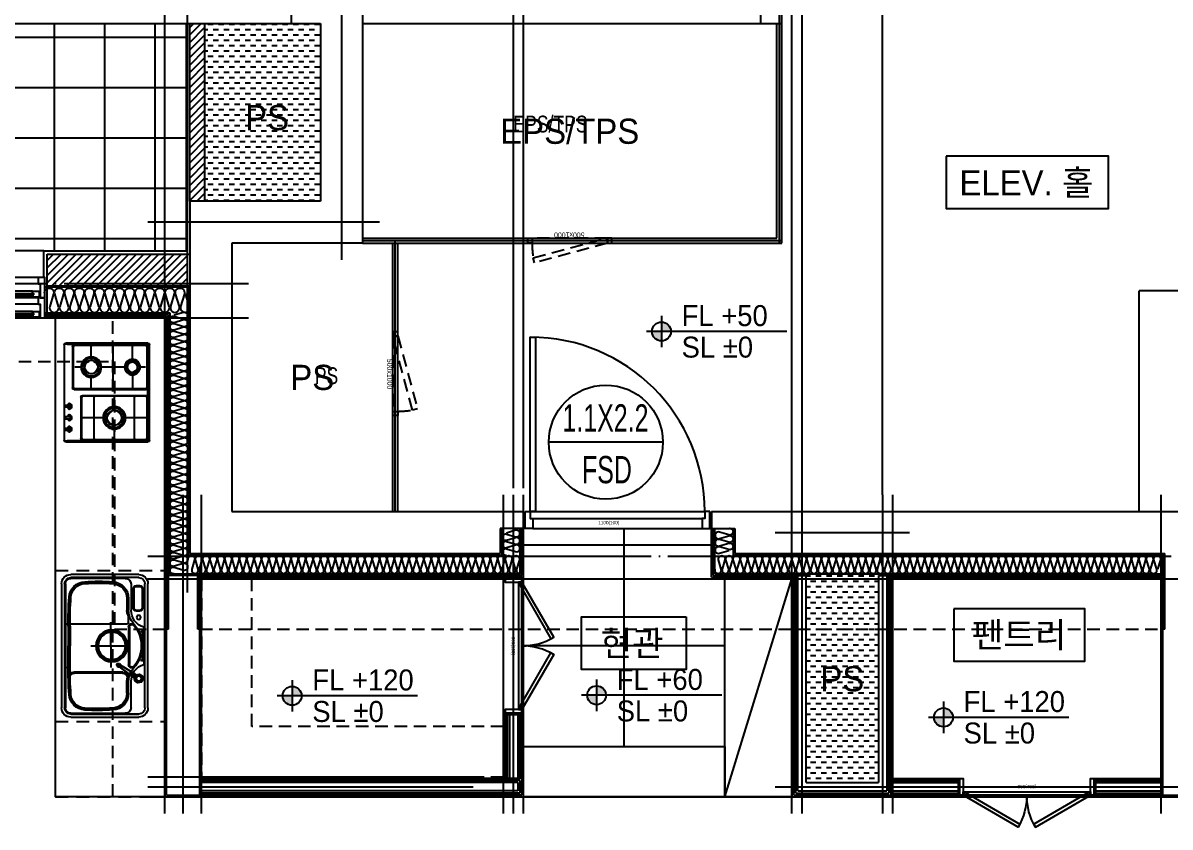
# Model space of a CAD drawing. Header units: millimetres. Extents: x -24416 to 92204, y -190080 to 23760.
# Drawn here: x 15074 to 21913, y -88178 to -83386 of the extents above; entities that cross this region are included whole.
import ezdxf
from ezdxf.enums import TextEntityAlignment as Align
from ezdxf.xclip import XClip

# ---------------------------------------------------------------- set-up
doc = ezdxf.new("R2010")
doc.units = ezdxf.units.MM
doc.header["$LTSCALE"] = 50
doc.header["$XCLIPFRAME"] = 0
for name, pattern in [('-HID', [2.5, 1.5, -1]), ('AUDIT_D_220706163347-0', [0]), ('CEN', [62, 60, -1, 0, -1]), ('HID', [2.3, 1.5, -0.8]), ('xr-101_102동-2F$0$HID', [2.3, 1.5, -0.8])]:
    doc.linetypes.add(name, pattern=pattern)
doc.layers.get('defpoints').update_dxf_attribs({"color": 139})
for name, color, linetype in [('A-SOL252', 252, 'Continuous'), ('A-STEEL', 4, 'Continuous'), ('A-레벨', 7, 'AUDIT_D_220706163347-0'), ('A-창호부호', 4, 'Continuous'), ('A_HAT', 8, 'Continuous'), ('AA-XXXX-TEXT#LEV', 3, 'Continuous'), ('CEN_CON', 1, 'CEN'), ('CEN_WALL', 12, 'CEN'), ('CONC', 2, 'Continuous'), ('dan1', 7, 'HID'), ('DOOR', 4, 'Continuous'), ('ELE4', 4, 'Continuous'), ('F-FUR-설치', 6, 'Continuous'), ('FIN', 6, 'Continuous'), ('FUR', 4, 'Continuous'), ('FUR_가전', 8, 'HID'), ('INS', 8, 'Continuous'), ('ROM', 7, 'AUDIT_D_220706163347-0'), ('WAL', 3, 'Continuous'), ('WAL_DRY', 7, 'Continuous'), ('WIN', 4, 'Continuous'), ('xr-101_102동-2F$0$AA-DWXM-DOOR(PS점검구)', 4, 'xr-101_102동-2F$0$HID'), ('바닥타일', 8, 'Continuous'), ('실명', 3, 'AUDIT_D_220706163347-0'), ('실명박스', 7, 'AUDIT_D_220706163347-0')]:
    doc.layers.add(name, color=color, linetype=linetype)
for name, color, linetype, plot in [('AA-XXXX-MC', 153, 'AUDIT_D_220706163347-0', False), ('Def-PrintX', 147, 'Continuous', False), ('Defpoint', 135, 'Continuous', False), ('MC', 135, 'Continuous', False), ('X - 단위세대$0$0_임시', 134, 'Continuous', False), ('xr-101_102동-2F$0$DEFPOINT', 231, 'Continuous', False)]:
    doc.layers.add(name, color=color, linetype=linetype, plot=plot)
doc.styles.add('HAUD01', font='Dotum.ttf')
doc.styles.add('HAUD02', font='Dotum.ttf', dxfattribs={"width": 0.8})
doc.styles.add('xr-101_102동-2F$0$HAUD01', font='Dotum.ttf')
pattern_1 = [(45, (-288337.163, -168071.244), (-22.4506403, 22.4506403), [])]

# ---------------------------------------------------------------- blocks, each defined once
blk = doc.blocks.new('A$C38A1636F')
at = {"layer": 'xr-101_102동-2F$0$AA-DWXM-DOOR(PS점검구)'}
for p, q in [((225, 0), (-225, 0)), ((-225, -30), (225, -30))]:
    blk.add_line(p, q, dxfattribs=at)
for points in [[(-250, 0), (-225, 0), (-225, -30), (-250, -30)], [(250, 0), (225, 0), (225, -30), (250, -30)], [(-209.7, -146.5), (-217.4, -117.5), (217.2, -1), (225, -30)]]:
    blk.add_lwpolyline(points, close=True, dxfattribs=at)
blk.add_arc((385.2, -21.3), 610.2, 180.81816, 189.07051, dxfattribs=at)
at = {"layer": 'xr-101_102동-2F$0$DEFPOINT', "style": 'xr-101_102동-2F$0$HAUD01'}
blk.add_text('500x1000', height=30, rotation=180, dxfattribs=at).set_placement((-2.5, 18.6), align=Align.MIDDLE_CENTER)
blk = doc.blocks.new('CO-102-28F', base_point=(243441.5, -43595.4))
at = {"layer": 'A-STEEL'}
for p, q in [((274931.5, -45060.4), (274931.5, -43780.4)), ((274961.5, -45090.4), (274961.5, -43780.4)), ((272461.5, -45060.4), (274931.5, -45060.4)), ((272461.5, -45090.4), (274961.5, -45090.4)), ((272641.5, -46690.4), (272641.5, -45090.4)), ((272671.5, -46690.4), (272671.5, -45090.4))]:
    blk.add_line(p, q, dxfattribs=at)
at = {"layer": 'CEN_CON'}
for p, q in [((272036.5, -40580.4), (272036.5, -43780.4)), ((274836.5, -43780.4), (274836.5, -40580.4)), ((274946.5, -45090.4), (274946.5, -43655.4)), ((272461.5, -45075.4), (274961.5, -45075.4)), ((272656.5, -46690.4), (272656.5, -45075.4))]:
    blk.add_line(p, q, dxfattribs=at)
at = {"layer": 'CONC', "color": 2}
for p, q in [((274961.5, -43780.4), (274961.5, -42800.4)), ((272461.5, -43780.4), (274961.5, -43780.4))]:
    blk.add_line(p, q, dxfattribs=at)
at = {"layer": 'CONC'}
for p in [(277091.5, -46690.4), (277356.5, -45375.4)]:
    blk.add_line(p, (277091.5, -45375.4), dxfattribs=at)
at = {"layer": 'AA-XXXX-TEXT#LEV'}
blk.add_blockref('A$C38A1636F', (273696.5, -45060.4), dxfattribs=at)
at = {"layer": 'AA-XXXX-TEXT#LEV', "rotation": 89.99999999999999}
blk.add_blockref('A$C38A1636F', (272641.5, -45867.9), dxfattribs=at)
at = {"layer": 'Def-PrintX', "style": 'HAUD02', "width": 0.8}
for s, p in [('EPS/TPS', (273581.5, -44380.4)), ('PS', (272246.5, -45880.4))]:
    blk.add_text(s, height=100, dxfattribs=at).set_placement(p, align=Align.MIDDLE_CENTER)
blk = doc.blocks.new('A$C4D377245')
at = {"layer": 'A-창호부호'}
blk.add_line((675.4, 345), (14.6, 345), dxfattribs=at)
blk.add_circle((345, 345), 330.4, dxfattribs=at)
blk = doc.blocks.new('WIN_이중창_1500')
at = {"layer": 'Defpoint'}
for p, q in [((-15, 240), (-15, 0)), ((1485, 240), (1485, 0))]:
    blk.add_line(p, q, dxfattribs=at)
at = {"layer": 'WIN'}
blk.add_line((735, -100), (735, 340), dxfattribs=at)
at = {"layer": 'WIN', "color": 8}
for p, q in [((1442, 240), (28, 240)), ((1397, 237), (755, 237)), ((1430, 158), (40, 158)), ((715, 196), (73, 196)), ((715, 161), (73, 161)), ((1397, 202), (755, 202)), ((1430, 120), (40, 120)), ((715, 76), (73, 76)), ((1397, 117), (755, 117)), ((1397, 82), (755, 82)), ((1430, 38), (40, 38)), ((1430, 0), (40, 0)), ((715, 41), (73, 41))]:
    blk.add_line(p, q, dxfattribs=at)
at = {"layer": 'WIN'}
for points in [[(40, 158), (28, 158), (28, 240), (0, 240), (0, 120), (40, 120), (40, 158)], [(755, 216.5), (755, 202), (715, 202), (715, 237), (755, 237), (755, 222.5)], [(1404, 222.5), (1404, 216.5), (748, 216.5), (748, 222.5), (1404, 222.5)], [(1397, 216.5), (1397, 202), (1437, 202), (1437, 237), (1397, 237), (1397, 222.5)], [(1430, 158), (1442, 158), (1442, 240), (1470, 240), (1470, 120), (1430, 120), (1430, 158)], [(73, 175.5), (73, 161), (33, 161), (33, 196), (73, 196), (73, 181.5)], [(722, 181.5), (722, 175.5), (66, 175.5), (66, 181.5), (722, 181.5)], [(715, 175.5), (715, 161), (755, 161), (755, 196), (715, 196), (715, 181.5)], [(40, 38), (28, 38), (28, 120), (0, 120), (0, 0), (40, 0), (40, 38)], [(73, 55.5), (73, 41), (33, 41), (33, 76), (73, 76), (73, 61.5)], [(755, 96.5), (755, 82), (715, 82), (715, 117), (755, 117), (755, 102.5)], [(715, 55.5), (715, 41), (755, 41), (755, 76), (715, 76), (715, 61.5)], [(1404, 102.5), (1404, 96.5), (748, 96.5), (748, 102.5), (1404, 102.5)], [(1397, 96.5), (1397, 82), (1437, 82), (1437, 117), (1397, 117), (1397, 102.5)], [(1430, 38), (1442, 38), (1442, 120), (1470, 120), (1470, 0), (1430, 0), (1430, 38)], [(722, 61.5), (722, 55.5), (66, 55.5), (66, 61.5), (722, 61.5)]]:
    blk.add_lwpolyline(points, dxfattribs=at)
blk = doc.blocks.new('insul1')
blk.add_lwpolyline([(0, 0.25, 1.344031), (0.35, 0.25), (0.2, 0.75, -1.344031), (0.55, 0.75), (0.4, 0.25)], format="xyb")
blk = doc.blocks.new('DOOR-800(100)')
at = {"layer": 'DOOR'}
for points in [[(359.1, 272.7), (349.1, 290), (20, 100), (30, 82.7)], [(440.9, 272.7), (450.9, 290), (780, 100), (770, 82.7)], [(20, 100), (0, 100), (0, 0), (20, 0)], [(780, 80), (780, 100), (20, 100), (20, 80)], [(800, 100), (780, 100), (780, 0), (800, 0)]]:
    blk.add_lwpolyline(points, close=True, dxfattribs=at)
for centre, start, end in [((20, 100), 0, 30), ((780, 100), 150, 180)]:
    blk.add_arc(centre, 380, start, end, dxfattribs=at)
at = {"layer": 'X - 단위세대$0$0_임시'}
for p, q in [((-10, 0), (-10, 100)), ((810, 0), (810, 100))]:
    blk.add_line(p, q, dxfattribs=at)
at = {"layer": 'X - 단위세대$0$0_임시', "style": 'HAUD02'}
blk.add_text('800(100)', height=20, dxfattribs=at).set_placement((400.3, 46.2), align=Align.MIDDLE)
blk = doc.blocks.new('FSD-1100(100)')
at = {"layer": 'DOOR'}
for p, q in [((30, 100), (1070, 100)), ((45, 60), (1055, 60)), ((45, 0), (1055, 0))]:
    blk.add_line(p, q, dxfattribs=at)
blk.add_lwpolyline([(30, 100), (30, 1140), (60, 1140), (60, 100), (30, 100)], dxfattribs=at)
for points in [[(0, 100), (30, 100), (30, 60), (45, 60), (45, 0), (0, 0)], [(1100, 100), (1070, 100), (1070, 60), (1055, 60), (1055, 0), (1100, 0)]]:
    blk.add_lwpolyline(points, close=True, dxfattribs=at)
blk.add_arc((30, 100), 1040, 0, 90, dxfattribs=at)
at = {"layer": 'X - 단위세대$0$0_임시'}
for p, q in [((-10, 0), (-10, 100)), ((1110, 0), (1110, 100))]:
    blk.add_line(p, q, dxfattribs=at)
at = {"layer": 'X - 단위세대$0$0_임시', "style": 'HAUD02'}
blk.add_text('1100(100)', height=20, dxfattribs=at).set_placement((497.5, 32.2), align=Align.MIDDLE)
blk = doc.blocks.new('K-sink')
at = {"layer": 'FUR'}
for p, q in [((-370, -105), (370, -105)), ((-370, -123), (370, -123)), ((-108.2, -128), (108.2, -128)), ((339.1, -135.1), (226.6, -135.1)), ((-425, -565), (-425, -160)), ((-407, -160), (-407, -565)), ((-407, -565), (-407, -160)), ((-367, -205), (-211.7, -205)), ((-208.1, -150.2), (-210.6, -162.4)), ((-208.1, -150.2), (-210.6, -162.4)), ((-210.6, -162.4), (-203.8, -172.8)), ((-210.6, -162.4), (-203.8, -172.8)), ((-197.8, -143.4), (-208.1, -150.2)), ((-197.8, -143.4), (-208.1, -150.2)), ((-203.8, -172.8), (-191.6, -175.3)), ((-203.8, -172.8), (-191.6, -175.3)), ((-185.6, -145.9), (-197.8, -143.4)), ((-185.6, -145.9), (-197.8, -143.4)), ((-191.6, -175.3), (-181.2, -168.4)), ((-191.6, -175.3), (-181.2, -168.4)), ((-178.7, -156.2), (-185.6, -145.9)), ((-178.7, -156.2), (-185.6, -145.9)), ((-181.2, -168.4), (-178.7, -156.2)), ((-181.2, -168.4), (-178.7, -156.2)), ((206.6, -155.1), (206.6, -172.4)), ((367, -205), (211.7, -205)), ((226.6, -192.4), (339.1, -192.4)), ((359.1, -172.4), (359.1, -155.1)), ((407, -160), (407, -565)), ((425, -160), (425, -565)), ((-402, -565), (-402, -240)), ((-282.3, -220), (-192, -220)), ((-282.3, -220), (-211.7, -220)), ((-157, -255), (-157, -544.5)), ((130, -230), (130, -602)), ((140, -220), (211.7, -220)), ((282.3, -220), (211.7, -220)), ((402, -240), (402, -565)), ((135.3, -597), (-370, -597)), ((370, -602), (-370, -602)), ((-129.7, -584.6), (-130.3, -592.4)), ((-118, -580), (0, -580)), ((118, -580), (0, -580)), ((129.7, -584.6), (130.3, -592.4)), ((370, -597), (135.3, -597)), ((370, -620), (-370, -620))]:
    blk.add_line(p, q, dxfattribs=at)
at = {"layer": 'FUR', "ltscale": 0.6}
for p, q in [((-199.9, -132.8), (-217.1, -144.2)), ((-179.6, -136.9), (-199.9, -132.8)), ((-217.1, -144.2), (-221.2, -164.5)), ((-221.2, -164.5), (-209.8, -181.7)), ((-209.8, -181.7), (-189.5, -185.9)), ((-191.6, -175.3), (-169.5, -208.6)), ((-189.5, -185.9), (-172.2, -174.4)), ((-168.1, -154.1), (-179.6, -136.9)), ((-172.2, -174.4), (-168.1, -154.1))]:
    blk.add_line(p, q, dxfattribs=at)
at = {"layer": 'FUR', "color": 199}
for p, q in [((-85, -148.4), (-85, -131.6)), ((85, -148.4), (85, -131.6)), ((-76.6, -140), (-93.4, -140)), ((87.5, -140), (-87.5, -140)), ((93.4, -140), (76.6, -140)), ((-282.3, -231), (-211.7, -231)), ((0, -445), (0, -208.5)), ((0, -326.8), (-129.1, -326.8)), ((0, -326.8), (140.9, -326.8))]:
    blk.add_line(p, q, dxfattribs=at)
at = {"layer": 'FUR', "color": 199, "ltscale": 0.5}
for p, q in [((-122.6, -189.3), (-120.6, -186.7)), ((122.6, -189.3), (120.3, -186.5)), ((211.6, -155.1), (211.6, -172.4)), ((339.1, -140.1), (226.6, -140.1)), ((226.6, -187.4), (339.1, -187.4)), ((354.1, -172.4), (354.1, -155.1)), ((-282.3, -226), (-192, -226)), ((-162, -256), (-162, -543.5)), ((110.6, -215), (-110.6, -215)), ((282.3, -231), (211.7, -231)), ((-118, -569), (0, -569)), ((118, -569), (0, -569))]:
    blk.add_line(p, q, dxfattribs=at)
at = {"layer": 'FUR', "ltscale": 0.5}
blk.add_line((110.6, -220), (-110.6, -220), dxfattribs=at)
at = {"layer": 'FUR', "color": 199}
for centre, radius in [((-195.2, -158.9), 21.9), ((-85, -140), 2.5), ((85, -140), 2.5), ((0, -320), 90), ((0, -320), 81)]:
    blk.add_circle(centre, radius, dxfattribs=at)
at = {"layer": 'FUR'}
for centre, radius in [((169.6, -160), 12.2), ((0, -320), 94.5)]:
    blk.add_circle(centre, radius, dxfattribs=at)
for centre, radius, start, end in [((-370, -160), 55, 90, 180), ((-370, -160), 37, 90, 180), ((-211.7, -100), 105, 270, 343.31935), ((-108.2, -131), 3, 90, 163.31935), ((108.2, -131), 3, 16.68065, 90), ((211.7, -100), 105, 196.68065, 270), ((226.6, -155.1), 20, 90, 180), ((339.1, -155.1), 20, 360, 90), ((370, -160), 55, 0, 90), ((370, -160), 37, 0, 90), ((-367, -240), 35, 90, 180), ((-211.7, -100), 120, 270, 311.40962), ((0, -340), 200, 90, 131.40962), ((0, -340), 200, 48.59038, 90), ((211.7, -100), 120, 228.59038, 270), ((226.6, -172.4), 20, 180, 270), ((339.1, -172.4), 20, 270, 0), ((367, -240), 35, 0, 90), ((-282.3, -320), 100, 90, 176.17745), ((-192, -255), 35, 0, 90), ((140, -230), 10, 90.02498, 180), ((282.3, -320), 100, 3.82255, 90), ((914.2, -400), 1299.2, 176.17512, 183.59876), ((-915, -400), 1300, 356.40356, 3.82255), ((-282.6, -475.3), 100, 183.59644, 266.1102), ((-192, -544.5), 35, 268.62723, 0), ((282.6, -475.3), 100, 273.8898, 356.40356), ((-370, -565), 55, 180, 270), ((-370, -565), 37, 180, 270), ((-370, -565), 32, 180, 270), ((-140.2, 1619.9), 2200, 266.1102, 270.57759), ((-135.3, -592), 5, 270, 355), ((-124.7, -585.1), 5, 90.40284, 175), ((140.2, 1619.9), 2200, 269.42241, 273.8898), ((140.2, 1619.9), 2200, 269.42241, 269.59716), ((124.7, -585.1), 5, 5, 89.59716), ((138.7, -588.4), 8.66, 181.05594, 263.17769), ((135.3, -592), 5, 185, 270), ((370, -565), 32, 270, 0), ((370, -565), 37, 270, 0), ((370, -565), 55, 270, 0)]:
    blk.add_arc(centre, radius, start, end, dxfattribs=at)
at = {"layer": 'FUR', "ltscale": 0.5}
for centre, start, end in [((-112.1, -200.1), 134.24852, 274.39442), ((112.1, -200.1), 265.60558, 45.75148)]:
    blk.add_arc(centre, 20, start, end, dxfattribs=at)
at = {"layer": 'FUR', "color": 199, "ltscale": 0.5}
for centre, radius, start, end in [((-112.1, -200.1), 15, 134.24852, 274.39442), ((0, -340), 195, 90, 128.18582), ((0, -340), 195, 51.92602, 90), ((112.1, -200.1), 15, 265.60558, 45.75148), ((226.6, -155.1), 15, 90, 180), ((226.6, -172.4), 15, 180, 270), ((339.1, -155.1), 15, 0, 90), ((339.1, -172.4), 15, 270, 0), ((-282.3, -320), 94, 90, 176.17745), ((-192, -256), 30, 0, 90), ((222.9, -131.6), 100, 228.77437, 263.51916), ((282.3, -320), 89, 3.82255, 90), ((915, -400), 1294, 176.17745, 183.59644), ((-915, -400), 1289, 356.40356, 3.82255), ((-282.6, -475.3), 94, 183.59644, 266.1102), ((-192, -543.5), 30, 268.6266, 0), ((282.6, -475.3), 89, 273.8898, 356.40356), ((-140.2, 1619.9), 2194, 266.1102, 268.6266), ((140.2, 1619.9), 2189, 269.42241, 273.8898)]:
    blk.add_arc(centre, radius, start, end, dxfattribs=at)
at = {"layer": 'FUR', "color": 199}
for centre, radius, start, end in [((-282.3, -320), 89, 90, 176.17745), ((-222.9, -131.6), 100, 276.48084, 311.22563), ((914.2, -400), 1288.2, 176.17512, 183.59876), ((-282.6, -475.3), 89, 183.59644, 266.1102), ((-140.2, 1619.9), 2189, 266.1102, 270.57759)]:
    blk.add_arc(centre, radius, start, end, dxfattribs=at)
at = {"layer": 'FUR', "ltscale": 0.6}
for points in [[(-217.1, -144.2), (-199.9, -132.8), (-197.8, -143.4), (-208.1, -150.2)], [(-199.9, -132.8), (-197.8, -143.4), (-185.6, -145.9), (-179.6, -136.9)], [(-221.2, -164.5), (-210.6, -162.4), (-208.1, -150.2), (-217.1, -144.2)], [(-209.8, -181.7), (-203.8, -172.8), (-210.6, -162.4), (-221.2, -164.5)], [(-209.8, -181.7), (-189.5, -185.9), (-191.6, -175.3), (-203.8, -172.8)], [(-184, -194.2), (-189.5, -185.9), (-191.6, -175.3), (-184, -194.2)], [(-191.6, -175.3), (-169.5, -208.6), (-191.6, -175.3)], [(-179.6, -136.9), (-185.6, -145.9), (-178.7, -156.2), (-168.1, -154.1)], [(-124.5, -274.7), (-124.5, -274.7), (-184, -194.2)], [(-172.2, -174.4), (-168.1, -154.1), (-178.7, -156.2), (-181.2, -168.4)], [(-172.2, -174.4), (-166.7, -182.8), (-166.7, -182.8), (-181.2, -168.4)], [(-159.1, -201.7), (-181.2, -168.4), (-181.2, -168.4), (-159.1, -201.7)], [(-115.8, -269), (-115.3, -268.8), (-124.9, -275.1), (-124.5, -274.7)], [(-115.1, -273.3), (-115.8, -269), (-124.5, -274.7), (-120.8, -277.1)], [(-124.2, -286.5), (-120.4, -284), (-114.2, -287.1), (-113.9, -291.7)], [(-104.4, -285.4), (-113.9, -291.7), (-114.2, -287.1), (-108.5, -283.3)], [(-105.1, -273.9), (-108.9, -276.4), (-108.5, -283.3), (-104.4, -285.4)]]:
    blk.add_3dface(points, dxfattribs=at)
at = {"layer": 'FUR', "ltscale": 0.6, "invisible_edges": 8}
for points in [[(-191.6, -175.3), (-203.8, -172.8), (-210.6, -162.4), (-208.1, -150.2)], [(-197.8, -143.4), (-185.6, -145.9), (-178.7, -156.2), (-181.2, -168.4)], [(-120.4, -284), (-120.8, -277.1), (-115.1, -273.3), (-108.9, -276.4)], [(-108.9, -276.4), (-105.1, -273.9), (-115.3, -268.8), (-115.8, -269)], [(-115.8, -269), (-115.8, -269), (-115.1, -273.3), (-108.9, -276.4)], [(-124.9, -275.1), (-124.5, -274.7), (-124.5, -274.7), (-120.8, -277.1)], [(-120.8, -277.1), (-120.4, -284), (-124.2, -286.5), (-124.9, -275.1)], [(-108.9, -276.4), (-108.5, -283.3), (-114.2, -287.1), (-120.4, -284)]]:
    blk.add_3dface(points, dxfattribs=at)
at = {"layer": 'FUR', "invisible_edges": 10}
blk.add_3dface([(-208.1, -150.2), (-197.8, -143.4), (-181.2, -168.4), (-191.6, -175.3)], dxfattribs=at)
at = {"layer": 'FUR'}
for points in [[(-189.5, -185.9), (-191.6, -175.3), (-181.2, -168.4), (-172.2, -174.4)], [(-166.7, -182.8), (-181.2, -168.4), (-191.6, -175.3), (-184, -194.2)], [(-181.2, -168.4), (-191.6, -175.3), (-169.5, -208.6), (-159.1, -201.7)], [(-169.5, -208.6), (-159.1, -201.7), (-181.2, -168.4), (-191.6, -175.3)], [(-172.2, -174.4), (-166.7, -182.8), (-184, -194.2), (-189.5, -185.9)], [(-184, -194.2), (-166.7, -182.8), (-115.8, -269), (-124.5, -274.7)], [(-115.8, -269), (-166.7, -182.8), (-184, -194.2), (-124.5, -274.7)], [(-115.8, -269), (-115.8, -269), (-166.7, -182.8)]]:
    blk.add_3dface(points, dxfattribs=at)
blk = doc.blocks.new('싱크')
at = {"layer": 'defpoints'}
for p, q in [((-18.3, 0), (-18.3, 1350)), ((631.7, 0), (631.7, 1350))]:
    blk.add_line(p, q, dxfattribs=at)
at = {"layer": 'defpoints', "linetype": '-HID'}
for p, q in [((631.7, 1350), (-18.3, 1350)), ((631.7, 450), (-18.3, 450)), ((631.7, 0), (-18.3, 0))]:
    blk.add_line(p, q, dxfattribs=at)
at = {"layer": 'FUR_가전', "rotation": 90}
blk.add_blockref('K-sink', (-23.3, 900), dxfattribs=at)
blk = doc.blocks.new('쿡탑')
at = {"layer": 'FUR'}
for p, q in [((460711, 189095.4), (460711, 189585.4)), ((460712, 189582.4), (460712, 189318.9)), ((460719, 189103.9), (460719, 189577.4)), ((460721, 189595.4), (461291, 189595.4)), ((460722, 189592.4), (461290, 189592.4)), ((460729, 189587.4), (461283, 189587.4)), ((460731, 189585.4), (461281, 189585.4)), ((460736, 189580.4), (460973.5, 189580.4)), ((460854.8, 189580.4), (460854.8, 189452.6)), ((461038.5, 189580.4), (461276, 189580.4)), ((461293, 189577.4), (461293, 189103.9)), ((461300, 189582.4), (461300, 189338.9)), ((461301, 189585.4), (461301, 189095.4)), ((460721, 189195.4), (460721, 189575.4)), ((460726, 189267.1), (460726, 189570.4)), ((460728, 189508.6), (460726, 189508.6)), ((460981.6, 189508.6), (460983.5, 189508.6)), ((460983.5, 189570.4), (460983.5, 189508.6)), ((460988.5, 189195.4), (460988.5, 189575.4)), ((461023.5, 189145.4), (461023.5, 189575.4)), ((461028.5, 189570.4), (461028.5, 189495.4)), ((461157.3, 189570.4), (461157.3, 189532.9)), ((461286, 189570.4), (461286, 189150.4)), ((461291, 189575.4), (461291, 189145.4)), ((460728, 189503.6), (460726, 189503.6)), ((460730.3, 189506.1), (460979.2, 189506.1)), ((460981.6, 189503.6), (460983.5, 189503.6)), ((460983.5, 189503.6), (460983.5, 189267.1)), ((461030.5, 189495.4), (461028.5, 189495.4)), ((461028.5, 189490.4), (461028.5, 189250.4)), ((461030.5, 189490.4), (461028.5, 189490.4)), ((461117.2, 189492.9), (461032.9, 189492.9)), ((461157.3, 189452.8), (461157.3, 189300.1)), ((461197.3, 189492.9), (461281.7, 189492.9)), ((461284.1, 189495.4), (461286, 189495.4)), ((461284.1, 189490.4), (461286, 189490.4)), ((460726, 189385.4), (460787.6, 189385.4)), ((460922, 189385.4), (460983.5, 189385.4)), ((461286, 189376.5), (461028.5, 189376.5)), ((460714, 189156.9), (460712, 189318.9)), ((460854.8, 189318.1), (460854.8, 189190.4)), ((461298, 189156.9), (461300, 189338.9)), ((460728, 189267.1), (460726, 189267.1)), ((460726, 189200.4), (460726, 189262.1)), ((460728, 189262.1), (460726, 189262.1)), ((460730.3, 189264.6), (460979.2, 189264.6)), ((460981.6, 189267.1), (460983.5, 189267.1)), ((460981.6, 189262.1), (460983.5, 189262.1)), ((460983.5, 189262.1), (460983.5, 189200.4)), ((461030.5, 189250.4), (461028.5, 189250.4)), ((461028.5, 189245.4), (461028.5, 189150.4)), ((461030.5, 189245.4), (461028.5, 189245.4)), ((461032.8, 189247.9), (461105, 189247.9)), ((461209.6, 189247.9), (461281.7, 189247.9)), ((461284.1, 189250.4), (461286, 189250.4)), ((461284.1, 189245.4), (461286, 189245.4)), ((460978.5, 189185.4), (460731, 189185.4)), ((460973.5, 189190.4), (460736, 189190.4)), ((461157.3, 189195.6), (461157.3, 189150.4)), ((460714, 189156.9), (460714, 189095.4)), ((460770.5, 189113.9), (460780.7, 189104.7)), ((460770.5, 189113.9), (460780.7, 189104.7)), ((460780.9, 189123.2), (460792.2, 189123.2)), ((460780.9, 189094.2), (460780.9, 189123.2)), ((460780.9, 189123.2), (460792.2, 189123.2)), ((460780.9, 189094.2), (460780.9, 189123.2)), ((460792.2, 189123.2), (460792.2, 189094.2)), ((460792.2, 189123.2), (460792.2, 189094.2)), ((460803.4, 189113.7), (460792.2, 189104.5)), ((460803.4, 189113.7), (460792.2, 189104.5)), ((460839.4, 189113.9), (460849.6, 189104.7)), ((460839.4, 189113.9), (460849.6, 189104.7)), ((460839.4, 189113.9), (460849.6, 189104.7)), ((460839.4, 189113.9), (460849.6, 189104.7)), ((460839.4, 189113.9), (460849.6, 189104.7)), ((460839.4, 189113.9), (460849.6, 189104.7)), ((460839.4, 189113.9), (460849.6, 189104.7)), ((460839.4, 189113.9), (460849.6, 189104.7)), ((460849.9, 189123.1), (460861.2, 189123.1)), ((460849.9, 189094.2), (460849.9, 189123.1)), ((460849.9, 189123.1), (460861.2, 189123.1)), ((460849.9, 189094.2), (460849.9, 189123.1)), ((460849.9, 189123.1), (460861.2, 189123.1)), ((460849.9, 189094.2), (460849.9, 189123.1)), ((460849.9, 189123.1), (460861.2, 189123.1)), ((460849.9, 189094.2), (460849.9, 189123.1)), ((460849.9, 189123.1), (460861.2, 189123.1)), ((460849.9, 189094.2), (460849.9, 189123.1)), ((460849.9, 189123.1), (460861.2, 189123.1)), ((460849.9, 189094.2), (460849.9, 189123.1)), ((460849.9, 189123.1), (460861.2, 189123.1)), ((460849.9, 189094.2), (460849.9, 189123.1)), ((460849.9, 189123.1), (460861.2, 189123.1)), ((460849.9, 189094.2), (460849.9, 189123.1)), ((460872.3, 189113.7), (460861.1, 189104.5)), ((460872.3, 189113.7), (460861.1, 189104.5)), ((460872.3, 189113.7), (460861.1, 189104.5)), ((460872.3, 189113.7), (460861.1, 189104.5)), ((460872.3, 189113.7), (460861.1, 189104.5)), ((460872.3, 189113.7), (460861.1, 189104.5)), ((460872.3, 189113.7), (460861.1, 189104.5)), ((460872.3, 189113.7), (460861.1, 189104.5)), ((460861.2, 189123.1), (460861.2, 189094.2)), ((460861.2, 189123.1), (460861.2, 189094.2)), ((460861.2, 189123.1), (460861.2, 189094.2)), ((460861.2, 189123.1), (460861.2, 189094.2)), ((460861.2, 189123.1), (460861.2, 189094.2)), ((460861.2, 189123.1), (460861.2, 189094.2)), ((460861.2, 189123.1), (460861.2, 189094.2)), ((460861.2, 189123.1), (460861.2, 189094.2)), ((460907.3, 189113.7), (460918.4, 189104.5)), ((460907.3, 189113.7), (460918.4, 189104.5)), ((460907.3, 189113.7), (460918.4, 189104.5)), ((460907.3, 189113.7), (460918.4, 189104.5)), ((460907.3, 189113.7), (460918.4, 189104.5)), ((460907.3, 189113.7), (460918.4, 189104.5)), ((460907.3, 189113.7), (460918.4, 189104.5)), ((460907.3, 189113.7), (460918.4, 189104.5)), ((460929.7, 189123.1), (460918.4, 189123.1)), ((460918.4, 189123.1), (460918.4, 189094.2)), ((460929.7, 189123.1), (460918.4, 189123.1)), ((460918.4, 189123.1), (460918.4, 189094.2)), ((460929.7, 189123.1), (460918.4, 189123.1)), ((460918.4, 189123.1), (460918.4, 189094.2)), ((460929.7, 189123.1), (460918.4, 189123.1)), ((460918.4, 189123.1), (460918.4, 189094.2)), ((460929.7, 189123.1), (460918.4, 189123.1)), ((460918.4, 189123.1), (460918.4, 189094.2)), ((460929.7, 189123.1), (460918.4, 189123.1)), ((460918.4, 189123.1), (460918.4, 189094.2)), ((460929.7, 189123.1), (460918.4, 189123.1)), ((460918.4, 189123.1), (460918.4, 189094.2)), ((460929.7, 189123.1), (460918.4, 189123.1)), ((460918.4, 189123.1), (460918.4, 189094.2)), ((460929.7, 189094.2), (460929.7, 189123.1)), ((460929.7, 189094.2), (460929.7, 189123.1)), ((460929.7, 189094.2), (460929.7, 189123.1)), ((460929.7, 189094.2), (460929.7, 189123.1)), ((460929.7, 189094.2), (460929.7, 189123.1)), ((460929.7, 189094.2), (460929.7, 189123.1)), ((460929.7, 189094.2), (460929.7, 189123.1)), ((460929.7, 189094.2), (460929.7, 189123.1)), ((460940.2, 189113.9), (460930, 189104.7)), ((460940.2, 189113.9), (460930, 189104.7)), ((460940.2, 189113.9), (460930, 189104.7)), ((460940.2, 189113.9), (460930, 189104.7)), ((460940.2, 189113.9), (460930, 189104.7)), ((460940.2, 189113.9), (460930, 189104.7)), ((460940.2, 189113.9), (460930, 189104.7)), ((460940.2, 189113.9), (460930, 189104.7)), ((461281, 189135.4), (461033.5, 189135.4)), ((461276, 189140.4), (461038.5, 189140.4)), ((461298, 189156.9), (461298, 189095.4)), ((461291, 189085.4), (460721, 189085.4)), ((460792.2, 189094.2), (460780.9, 189094.2)), ((460792.2, 189094.2), (460780.9, 189094.2)), ((460861.2, 189094.2), (460849.9, 189094.2)), ((460861.2, 189094.2), (460849.9, 189094.2)), ((460861.2, 189094.2), (460849.9, 189094.2)), ((460861.2, 189094.2), (460849.9, 189094.2)), ((460861.2, 189094.2), (460849.9, 189094.2)), ((460861.2, 189094.2), (460849.9, 189094.2)), ((460861.2, 189094.2), (460849.9, 189094.2)), ((460861.2, 189094.2), (460849.9, 189094.2)), ((460918.4, 189094.2), (460929.7, 189094.2)), ((460918.4, 189094.2), (460929.7, 189094.2)), ((460918.4, 189094.2), (460929.7, 189094.2)), ((460918.4, 189094.2), (460929.7, 189094.2)), ((460918.4, 189094.2), (460929.7, 189094.2)), ((460918.4, 189094.2), (460929.7, 189094.2)), ((460918.4, 189094.2), (460929.7, 189094.2)), ((460918.4, 189094.2), (460929.7, 189094.2))]:
    blk.add_line(p, q, dxfattribs=at)
for centre, radius in [((461157.3, 189492.9), 46.7), ((461157.3, 189492.9), 40), ((460854.8, 189385.4), 67.2), ((460854.8, 189385.4), 57.7), ((461157.3, 189247.9), 60.9), ((461157.3, 189247.9), 52.3)]:
    blk.add_circle(centre, radius, dxfattribs=at)
for centre, radius, start, end in [((460721, 189585.4), 10, 90, 180), ((460722, 189582.4), 10, 90, 180), ((460729, 189577.4), 10, 90, 180), ((460731, 189575.4), 10, 90, 180), ((460736, 189570.4), 10, 90, 180), ((460973.5, 189570.4), 10, 0, 90), ((460978.5, 189575.4), 10, 0, 90), ((461033.5, 189575.4), 10, 90, 180), ((461038.5, 189570.4), 10, 90, 180), ((461276, 189570.4), 10, 0, 90), ((461281, 189575.4), 10, 0, 90), ((461283, 189577.4), 10, 0, 90), ((461290, 189582.4), 10, 0, 90), ((461291, 189585.4), 10, 0, 90), ((460727.8, 189506.1), 2.51, 274.24151, 85.75849), ((460981.7, 189506.1), 2.51, 94.24151, 265.75849), ((461157.3, 189492.9), 31.4, 46.33785, 40.71939), ((461157.3, 189492.9), 29.2, 21.5687, 157.21808), ((461030.3, 189492.9), 2.51, 274.24151, 85.75849), ((461156.1, 189435.2), 55.6, 120.49991, 120.93946), ((461157.9, 189550.4), 55.6, 237.23015, 237.66153), ((461128.7, 189481.7), 1.53, 21.25781, 120.49991), ((461129, 189504.7), 1.53, 237.66153, 337.21808), ((461157.3, 189492.9), 29.2, 201.25781, 336.40541), ((461185.4, 189480.6), 1.53, 57.1633, 156.40541), ((461185.8, 189504.1), 1.53, 201.5687, 301.12525), ((461156.1, 189435.2), 55.6, 56.72375, 57.1633), ((461157.9, 189550.4), 55.6, 301.12525, 301.55664), ((461284.2, 189492.9), 2.51, 94.24151, 265.75849), ((460854.8, 189385.4), 45.2, 46.33785, 40.71939), ((460853.1, 189302.3), 80, 120.49991, 120.93946), ((460855.7, 189468.2), 80, 237.23015, 237.66153), ((460813.6, 189369.3), 2.21, 21.25781, 120.49991), ((460814, 189402.5), 2.21, 237.66153, 337.21808), ((460854.8, 189385.4), 42, 21.5687, 157.21808), ((460895.9, 189401.6), 2.21, 201.5687, 301.12525), ((460855.7, 189468.2), 80, 301.12525, 301.55664), ((460854.8, 189385.4), 42, 201.25781, 336.40541), ((460895.3, 189367.7), 2.21, 57.1633, 156.40541), ((460853.1, 189302.3), 80, 56.72375, 57.1633), ((460727.8, 189264.6), 2.51, 274.24151, 85.75849), ((460981.7, 189264.6), 2.51, 94.24151, 265.75849), ((461030.3, 189247.9), 2.51, 274.24151, 85.75849), ((461157.3, 189247.9), 41, 46.33785, 40.71939), ((461155.7, 189172.5), 72.6, 120.49991, 120.93946), ((461158.1, 189323), 72.6, 237.23015, 237.66153), ((461119.9, 189233.3), 2, 21.25781, 120.49991), ((461120.3, 189263.4), 2, 237.66153, 337.21808), ((461157.3, 189247.9), 38.1, 201.25781, 336.40541), ((461157.3, 189247.9), 38.1, 21.5687, 157.21808), ((461194, 189231.8), 2, 57.1633, 156.40541), ((461194.5, 189262.6), 2, 201.5687, 301.12525), ((461158.1, 189323), 72.6, 301.12525, 301.55664), ((461284.2, 189247.9), 2.51, 94.24151, 265.75849), ((460731, 189195.4), 10, 180, 270), ((460736, 189200.4), 10, 180, 270), ((460973.5, 189200.4), 10, 270, 0), ((460978.5, 189195.4), 10, 270, 0), ((461155.7, 189172.5), 72.6, 56.72375, 57.1633), ((460658.6, 189105.8), 60.4, 341.57206, 1.81603), ((460773.8, 189117.6), 5, 148.53566, 228.04706), ((460773.8, 189117.6), 5, 148.53566, 228.04706), ((460776.4, 189115.1), 8.47, 57.30133, 148.17684), ((460776.4, 189115.1), 8.47, 57.30133, 148.17684), ((460787, 189109.6), 20.4, 31.25646, 148.53566), ((460787, 189109.6), 20.4, 31.25646, 148.53566), ((460796.9, 189113.5), 9.86, 34.72293, 117.60774), ((460796.9, 189113.5), 9.86, 34.72293, 117.60774), ((460800.2, 189117.6), 5, 309.45948, 31.25646), ((460800.2, 189117.6), 5, 309.45948, 31.25646), ((460842.8, 189117.6), 5, 148.53566, 228.04706), ((460842.8, 189117.6), 5, 148.53566, 228.04706), ((460842.8, 189117.6), 5, 148.53566, 228.04706), ((460842.8, 189117.6), 5, 148.53566, 228.04706), ((460842.8, 189117.6), 5, 148.53566, 228.04706), ((460842.8, 189117.6), 5, 148.53566, 228.04706), ((460842.8, 189117.6), 5, 148.53566, 228.04706), ((460842.8, 189117.6), 5, 148.53566, 228.04706), ((460845.3, 189115), 8.47, 57.30133, 148.17684), ((460845.3, 189115), 8.47, 57.30133, 148.17684), ((460845.3, 189115), 8.47, 57.30133, 148.17684), ((460845.3, 189115), 8.47, 57.30133, 148.17684), ((460845.3, 189115), 8.47, 57.30133, 148.17684), ((460845.3, 189115), 8.47, 57.30133, 148.17684), ((460845.3, 189115), 8.47, 57.30133, 148.17684), ((460845.3, 189115), 8.47, 57.30133, 148.17684), ((460855.9, 189109.5), 20.4, 31.25646, 148.53566), ((460855.9, 189109.5), 20.4, 31.25646, 148.53566), ((460855.9, 189109.5), 20.4, 31.25646, 148.53566), ((460855.9, 189109.5), 20.4, 31.25646, 148.53566), ((460855.9, 189109.5), 20.4, 31.25646, 148.53566), ((460855.9, 189109.5), 20.4, 31.25646, 148.53566), ((460855.9, 189109.5), 20.4, 31.25646, 148.53566), ((460855.9, 189109.5), 20.4, 31.25646, 148.53566), ((460865.8, 189113.4), 9.86, 34.72293, 117.60774), ((460865.8, 189113.4), 9.86, 34.72293, 117.60774), ((460865.8, 189113.4), 9.86, 34.72293, 117.60774), ((460865.8, 189113.4), 9.86, 34.72293, 117.60774), ((460865.8, 189113.4), 9.86, 34.72293, 117.60774), ((460865.8, 189113.4), 9.86, 34.72293, 117.60774), ((460865.8, 189113.4), 9.86, 34.72293, 117.60774), ((460865.8, 189113.4), 9.86, 34.72293, 117.60774), ((460869.1, 189117.5), 5, 309.45948, 31.25646), ((460869.1, 189117.5), 5, 309.45948, 31.25646), ((460869.1, 189117.5), 5, 309.45948, 31.25646), ((460869.1, 189117.5), 5, 309.45948, 31.25646), ((460869.1, 189117.5), 5, 309.45948, 31.25646), ((460869.1, 189117.5), 5, 309.45948, 31.25646), ((460869.1, 189117.5), 5, 309.45948, 31.25646), ((460869.1, 189117.5), 5, 309.45948, 31.25646), ((460910.5, 189117.5), 5, 148.74354, 230.54052), ((460910.5, 189117.5), 5, 148.74354, 230.54052), ((460910.5, 189117.5), 5, 148.74354, 230.54052), ((460910.5, 189117.5), 5, 148.74354, 230.54052), ((460910.5, 189117.5), 5, 148.74354, 230.54052), ((460910.5, 189117.5), 5, 148.74354, 230.54052), ((460910.5, 189117.5), 5, 148.74354, 230.54052), ((460910.5, 189117.5), 5, 148.74354, 230.54052), ((460913.8, 189113.4), 9.86, 62.39226, 145.27707), ((460913.8, 189113.4), 9.86, 62.39226, 145.27707), ((460913.8, 189113.4), 9.86, 62.39226, 145.27707), ((460913.8, 189113.4), 9.86, 62.39226, 145.27707), ((460913.8, 189113.4), 9.86, 62.39226, 145.27707), ((460913.8, 189113.4), 9.86, 62.39226, 145.27707), ((460913.8, 189113.4), 9.86, 62.39226, 145.27707), ((460913.8, 189113.4), 9.86, 62.39226, 145.27707), ((460923.6, 189109.5), 20.4, 31.46434, 148.74354), ((460923.6, 189109.5), 20.4, 31.46434, 148.74354), ((460923.6, 189109.5), 20.4, 31.46434, 148.74354), ((460923.6, 189109.5), 20.4, 31.46434, 148.74354), ((460923.6, 189109.5), 20.4, 31.46434, 148.74354), ((460923.6, 189109.5), 20.4, 31.46434, 148.74354), ((460923.6, 189109.5), 20.4, 31.46434, 148.74354), ((460923.6, 189109.5), 20.4, 31.46434, 148.74354), ((460934.2, 189115), 8.47, 31.82316, 122.69867), ((460934.2, 189115), 8.47, 31.82316, 122.69867), ((460934.2, 189115), 8.47, 31.82316, 122.69867), ((460934.2, 189115), 8.47, 31.82316, 122.69867), ((460934.2, 189115), 8.47, 31.82316, 122.69867), ((460934.2, 189115), 8.47, 31.82316, 122.69867), ((460934.2, 189115), 8.47, 31.82316, 122.69867), ((460934.2, 189115), 8.47, 31.82316, 122.69867), ((460936.8, 189117.6), 5, 311.95294, 31.46434), ((460936.8, 189117.6), 5, 311.95294, 31.46434), ((460936.8, 189117.6), 5, 311.95294, 31.46434), ((460936.8, 189117.6), 5, 311.95294, 31.46434), ((460936.8, 189117.6), 5, 311.95294, 31.46434), ((460936.8, 189117.6), 5, 311.95294, 31.46434), ((460936.8, 189117.6), 5, 311.95294, 31.46434), ((460936.8, 189117.6), 5, 311.95294, 31.46434), ((461033.5, 189145.4), 10, 180, 270), ((461038.5, 189150.4), 10, 180, 270), ((461276, 189150.4), 10, 270, 0), ((461281, 189145.4), 10, 270, 0), ((461353.4, 189105.8), 60.4, 178.18397, 198.42794), ((460721, 189095.4), 10, 180, 270), ((460708.5, 189096.9), 5.72, 302.47301, 344.45227), ((461291, 189095.4), 10, 270, 0), ((461303.5, 189096.9), 5.72, 195.54773, 237.52699)]:
    blk.add_arc(centre, radius, start, end, dxfattribs=at)
at = {"layer": 'FUR', "extrusion": (0, 0, -1)}
for centre, major_axis in [((461180.8, 189516), (0, -2.7)), ((460888.6, 189418.7), (0, -3.88)), ((461187.9, 189278.1), (0, -3.52))]:
    blk.add_ellipse(centre, major_axis=major_axis, ratio=0.678938, start_param=1.412183, end_param=6.112097, dxfattribs=at)
blk = doc.blocks.new('U-121B(기본)1', base_point=(-58206.9, -129495.9))
at = {"layer": 'A-SOL252'}
h = blk.add_hatch(dxfattribs=at)
h.set_pattern_fill('DASH', color=256, scale=10, style=0)
h.set_pattern_definition([(0, (-288337.163, -168071.244), (31.75, 31.75), [31.75, -31.75])])
h.paths.add_polyline_path([(-73886.9, -120720.9), (-73886.9, -119660.9), (-74576.9, -119660.9), (-74576.9, -120720.9)])
h = blk.add_hatch(dxfattribs=at)
h.set_pattern_fill('DASH', color=256, scale=10, style=0)
h.set_pattern_definition([(0, (-392568.287, 19237.46), (31.75, 31.75), [31.75, -31.75])])
h.paths.add_polyline_path([(-70561.9, -124185.9), (-70991.9, -124185.9), (-70991.9, -122940.9), (-70561.9, -122940.9)])
at = {"layer": 'A_HAT'}
h = blk.add_hatch(dxfattribs=at)
h.set_pattern_fill('ANSI31', color=256, scale=10, style=0)
h.set_pattern_definition(pattern_1)
h.paths.add_polyline_path([(-74666.9, -120720.9), (-74576.9, -120720.9), (-74576.9, -119660.9), (-74666.9, -119660.9)])
h = blk.add_hatch(dxfattribs=at)
h.set_pattern_fill('ANSI31', color=256, scale=10, style=0)
h.set_pattern_definition(pattern_1)
h.paths.add_polyline_path([(-75516.9, -121035.9), (-75516.9, -121225.9), (-74681.9, -121225.9), (-74681.9, -121035.9)])
at = {"layer": '바닥타일'}
h = blk.add_hatch(dxfattribs=at)
h.set_pattern_fill('_USER', color=256, scale=300, double=1, pattern_type=0)
h.set_pattern_definition([(0, (-288337.16, -168071.24), (0, 300), []), (90, (-288337.16, -168071.24), (-300, 2e-14), [])])
h.paths.add_polyline_path([(-82646.9, -120250.9), (-82646.9, -121455.9), (-80706.9, -121455.9), (-80706.9, -121465.9), (-78416.9, -121465.9), (-78416.9, -121015.9), (-74686.9, -121015.9), (-74686.9, -119660.9), (-78186.9, -119660.9), (-78186.9, -120545.9), (-78656.9, -120545.9), (-78656.9, -119660.9), (-80596.9, -119660.9), (-80596.9, -120250.9)])
at = {"layer": 'CEN_CON'}
for p, q in [((-74681.9, -119160.9), (-74681.9, -123053.8)), ((-73761.9, -119160.9), (-73761.9, -121070.9)), ((-73536.9, -120845.9), (-74916.9, -120845.9)), ((-74706.9, -124370.9), (-74706.9, -122470.9)), ((-71176.9, -122695.9), (-70376.9, -122695.9)), ((-74916.9, -122835.9), (-68741.9, -122835.9))]:
    blk.add_line(p, q, dxfattribs=at)
at = {"layer": 'CEN_WALL'}
for p, q in [((-78516.9, -121210.9), (-74316.9, -121210.9)), ((-72736.9, -124370.9), (-72736.9, -122470.9)), ((-71016.9, -124370.9), (-71016.9, -122470.9)), ((-70536.9, -122470.9), (-70536.9, -124370.9)), ((-74916.9, -124210.9), (-72976.9, -124210.9)), ((-71176.9, -124210.9), (-68741.9, -124210.9))]:
    blk.add_line(p, q, dxfattribs=at)
at = {"layer": 'CONC'}
for p, q in [((-73636.9, -119460.9), (-73636.9, -120970.9)), ((-75816.9, -119660.9), (-73886.9, -119660.9)), ((-73886.9, -119660.9), (-73886.9, -120720.9)), ((-73886.9, -120720.9), (-74666.9, -120720.9)), ((-74666.9, -120720.9), (-74666.9, -122820.9)), ((-73636.9, -120970.9), (-74416.9, -120970.9)), ((-74416.9, -120970.9), (-74416.9, -122570.9)), ((-74416.9, -122570.9), (-72676.9, -122570.9)), ((-72676.9, -122570.9), (-72676.9, -122670.9)), ((-71556.9, -122570.9), (-68629.9, -122570.9)), ((-71556.9, -122570.9), (-71556.9, -122670.9)), ((-72676.9, -122670.9), (-72816.9, -122670.9)), ((-72816.9, -122670.9), (-72816.9, -122820.9)), ((-71556.9, -122670.9), (-71416.9, -122670.9)), ((-71416.9, -122670.9), (-71416.9, -122820.9)), ((-74666.9, -122820.9), (-72816.9, -122820.9)), ((-71416.9, -122820.9), (-68853.9, -122820.9)), ((-68853.9, -123270.9), (-68853.9, -122820.9)), ((-74793.9, -123270.9), (-74793.9, -122950.9)), ((-74619.9, -122950.9), (-74793.9, -122950.9)), ((-74619.9, -123270.9), (-74619.9, -122950.9)), ((-74806.9, -124260.9), (-74806.9, -123270.9)), ((-74793.9, -123270.9), (-74806.9, -123270.9)), ((-74606.9, -123270.9), (-74619.9, -123270.9)), ((-74606.9, -124260.9), (-74606.9, -123270.9)), ((-68866.9, -124260.9), (-68866.9, -123270.9)), ((-68853.9, -123270.9), (-68866.9, -123270.9)), ((-74806.9, -124260.9), (-74606.9, -124260.9)), ((-68866.9, -124260.9), (-68616.9, -124260.9))]:
    blk.add_line(p, q, dxfattribs=at)
at = {"layer": 'dan1'}
for points in [[(-78826.9, -122115.9), (-77756.9, -122115.9), (-77756.9, -121675.9), (-75116.9, -121675.9), (-75116.9, -123270.9), (-74806.9, -123270.9)], [(-74606.9, -123270.9), (-68866.9, -123270.9)]]:
    blk.add_lwpolyline(points, dxfattribs=at)
at = {"layer": 'ELE4'}
blk.add_line((-75536.9, -121015.9), (-76996.9, -121015.9), dxfattribs=at)
at = {"layer": 'FIN'}
for p, q in [((-74686.9, -121015.9), (-74686.9, -119660.9)), ((-75536.9, -121015.9), (-74686.9, -121015.9)), ((-75536.9, -121175.9), (-75536.9, -121015.9))]:
    blk.add_line(p, q, dxfattribs=at)
at = {"layer": 'FUR', "linetype": 'HID'}
blk.add_line((-75126.9, -124270.9), (-75126.9, -121415.9), dxfattribs=at)
at = {"layer": 'FUR'}
for points in [[(-74816.9, -124270.9), (-75466.9, -124270.9), (-75466.9, -121415.9), (-74816.9, -121415.9)], [(-72676.9, -123970.9), (-71476.9, -123970.9), (-71476.9, -124270.9), (-72676.9, -124270.9)]]:
    blk.add_lwpolyline(points, close=True, dxfattribs=at)
blk.add_lwpolyline([(-71476.9, -124270.9), (-71476.9, -122970.9), (-71076.9, -122970.9), (-71076.9, -124270.9), (-71476.9, -124270.9), (-71076.9, -122970.9)], dxfattribs=at)
at = {"layer": 'FUR_가전'}
blk.add_lwpolyline([(-72796.9, -123850.9), (-74296.9, -123850.9), (-74296.9, -122970.9), (-74596.9, -122970.9), (-74596.9, -124150.9), (-72796.9, -124150.9)], close=True, dxfattribs=at)
at = {"layer": 'INS'}
for p, q in [((-75531.9, -121230.9), (-74676.9, -121230.9)), ((-74676.9, -121230.9), (-74676.9, -122830.9)), ((-75531.9, -121385.9), (-74786.9, -121385.9)), ((-74786.9, -121385.9), (-74786.9, -122940.9)), ((-72806.9, -122670.9), (-72806.9, -122830.9)), ((-72696.9, -122940.9), (-72696.9, -122670.9)), ((-71536.9, -122940.9), (-71536.9, -122670.9)), ((-71426.9, -122670.9), (-71426.9, -122830.9)), ((-68866.9, -122820.9), (-68866.9, -123270.9)), ((-74676.9, -122830.9), (-72806.9, -122830.9)), ((-71426.9, -122830.9), (-68866.9, -122830.9)), ((-74806.9, -123270.9), (-74806.9, -122950.9)), ((-74806.9, -122950.9), (-74793.9, -122950.9)), ((-74786.9, -122940.9), (-72696.9, -122940.9)), ((-74606.9, -122950.9), (-74619.9, -122950.9)), ((-74606.9, -123270.9), (-74606.9, -122950.9)), ((-71536.9, -122940.9), (-68866.9, -122940.9))]:
    blk.add_line(p, q, dxfattribs=at)
at = {"layer": 'MC'}
for p, q in [((-74816.9, -124370.9), (-74816.9, -119160.9)), ((-78516.9, -121415.9), (-74316.9, -121415.9)), ((-74596.9, -124370.9), (-74596.9, -122470.9)), ((-72796.9, -124370.9), (-72796.9, -122470.9)), ((-72676.9, -124370.9), (-72676.9, -122470.9)), ((-71076.9, -124370.9), (-71076.9, -122470.9)), ((-70476.9, -122470.9), (-70476.9, -124370.9)), ((-68876.9, -124370.9), (-68876.9, -122470.9)), ((-74916.9, -122970.9), (-68741.9, -122970.9)), ((-74916.9, -124150.9), (-72976.9, -124150.9)), ((-74916.9, -124270.9), (-68741.9, -124270.9))]:
    blk.add_line(p, q, dxfattribs=at)
at = {"layer": 'WAL'}
for p, q in [((-74666.9, -120720.9), (-74666.9, -119660.9)), ((-74576.9, -120720.9), (-74576.9, -119660.9)), ((-75516.9, -121035.9), (-74666.9, -121035.9)), ((-75516.9, -121225.9), (-75516.9, -121035.9)), ((-75516.9, -121225.9), (-74666.9, -121225.9))]:
    blk.add_line(p, q, dxfattribs=at)
at = {"layer": 'WAL_DRY'}
for p, q in [((-75531.9, -121395.9), (-74796.9, -121395.9)), ((-75531.9, -121405.9), (-74806.9, -121405.9)), ((-74806.9, -121405.9), (-74806.9, -122950.9)), ((-74796.9, -121395.9), (-74796.9, -122950.9)), ((-72686.9, -122950.9), (-72686.9, -122670.9)), ((-72676.9, -122960.9), (-72676.9, -122670.9)), ((-71556.9, -122960.9), (-71556.9, -122670.9)), ((-71546.9, -122950.9), (-71546.9, -122670.9)), ((-74606.9, -122950.9), (-72686.9, -122950.9)), ((-74606.9, -122960.9), (-72676.9, -122960.9)), ((-71556.9, -122960.9), (-71066.9, -122960.9)), ((-71546.9, -122950.9), (-71066.9, -122950.9)), ((-71066.9, -122950.9), (-70991.9, -122950.9)), ((-71066.9, -124260.9), (-71066.9, -122950.9)), ((-71054.4, -124248.4), (-71054.4, -122950.9)), ((-71041.9, -124235.9), (-71041.9, -122950.9)), ((-70991.9, -124185.9), (-70991.9, -122950.9)), ((-70561.9, -122950.9), (-70486.9, -122950.9)), ((-70561.9, -122950.9), (-70561.9, -124185.9)), ((-70511.9, -122950.9), (-70511.9, -124235.9)), ((-70499.4, -122950.9), (-70499.4, -124248.4)), ((-70486.9, -122950.9), (-70486.9, -124260.9)), ((-70486.9, -122950.9), (-68866.9, -122950.9)), ((-70486.9, -122960.9), (-68866.9, -122960.9)), ((-72786.9, -123770.9), (-72786.9, -124160.9)), ((-72774.4, -123770.9), (-72774.4, -124160.9)), ((-72761.9, -123770.9), (-72761.9, -124160.9)), ((-72711.9, -123770.9), (-72711.9, -124160.9)), ((-72699.4, -123770.9), (-72699.4, -124160.9)), ((-72686.9, -123770.9), (-72686.9, -124160.9)), ((-72686.9, -124160.9), (-74606.9, -124160.9)), ((-72699.4, -124173.4), (-74606.9, -124173.4)), ((-72711.9, -124185.9), (-74606.9, -124185.9)), ((-72711.9, -124185.9), (-72711.9, -124235.9)), ((-72699.4, -124173.4), (-72699.4, -124248.4)), ((-72686.9, -124160.9), (-72686.9, -124260.9)), ((-70991.9, -124185.9), (-70561.9, -124185.9)), ((-70486.9, -124160.9), (-70076.9, -124160.9)), ((-70486.9, -124173.4), (-70076.9, -124173.4)), ((-70486.9, -124185.9), (-70076.9, -124185.9)), ((-69276.9, -124160.9), (-68866.9, -124160.9)), ((-69276.9, -124173.4), (-68866.9, -124173.4)), ((-69276.9, -124185.9), (-68866.9, -124185.9)), ((-72711.9, -124235.9), (-74606.9, -124235.9)), ((-72699.4, -124248.4), (-74606.9, -124248.4)), ((-72686.9, -124260.9), (-74606.9, -124260.9)), ((-71066.9, -124260.9), (-70486.9, -124260.9)), ((-71054.4, -124248.4), (-70499.4, -124248.4)), ((-71041.9, -124235.9), (-70511.9, -124235.9)), ((-70486.9, -124235.9), (-70076.9, -124235.9)), ((-70486.9, -124248.4), (-70076.9, -124248.4)), ((-70486.9, -124260.9), (-70076.9, -124260.9)), ((-69276.9, -124235.9), (-68866.9, -124235.9)), ((-69276.9, -124248.4), (-68866.9, -124248.4)), ((-69276.9, -124260.9), (-68866.9, -124260.9))]:
    blk.add_line(p, q, dxfattribs=at)
at = {"layer": '바닥타일'}
for p, q in [((-72076.9, -123970.9), (-72076.9, -122670.9)), ((-71556.9, -122770.9), (-72686.9, -122770.9)), ((-71476.9, -123370.9), (-72686.9, -123370.9))]:
    blk.add_line(p, q, dxfattribs=at)
at = {"layer": 'DOOR'}
blk.add_blockref('FSD-1100(100)', (-72666.9, -122670.9), dxfattribs=at)
at = {"layer": 'DOOR', "rotation": 270}
blk.add_blockref('DOOR-800(100)', (-72786.9, -122970.9), dxfattribs=at)
at = {"layer": 'DOOR', "xscale": -1, "rotation": 180}
blk.add_blockref('DOOR-800(100)', (-70076.9, -124160.9), dxfattribs=at)
at = {"layer": 'F-FUR-설치', "xscale": -1, "rotation": 270}
blk.add_blockref('쿡탑', (-264502.3, -582866.9), dxfattribs=at)
at = {"layer": 'FUR', "xscale": -1}
blk.add_blockref('싱크', (-74835.2, -124270.9), dxfattribs=at)
at = {"layer": 'INS', "row_count": 1}
for p, xscale, yscale, zscale, rotation, column_count, row_spacing, column_spacing in [((-75531.9, -121235.9), -150, 150, 150, 180, 14, 0, -60), ((-74786.9, -122940.9), -110.0000000000001, 110.0000000000001, 110.0000000000001, 270, 35, -1.577721810442024e-30, -44.00000000000004), ((-72806.9, -122830.9), -110.0000000000001, 110.0000000000001, 110.0000000000001, 270, 3, -1.577721810442024e-30, -44.00000000000004), ((-71426.9, -122670.9), -110.0000000000003, 110.0000000000003, 110.0000000000001, 90, 3, 4.733165431326071e-30, -44.00000000000008), ((-74676.9, -122830.9), -110, 110, 110, 180, 45, 0, -44)]:
    blk.add_blockref('insul1', p, dxfattribs=dict(at, xscale=xscale, yscale=yscale, zscale=zscale, rotation=rotation, column_count=column_count, row_spacing=row_spacing, column_spacing=column_spacing))
at = {"layer": 'INS', "xscale": 110, "yscale": 110, "zscale": 110, "row_count": 1, "column_count": 60, "row_spacing": 0, "column_spacing": 44}
blk.add_blockref('insul1', (-71536.9, -122940.9), dxfattribs=at)
at = {"layer": 'WIN', "xscale": -1, "rotation": 180}
blk.add_blockref('WIN_이중창_1500', (-77001.9, -121175.9), dxfattribs=at)
blk = doc.blocks.new('A$Cb33ca4a3')
at = {"layer": 'A-레벨'}
h = blk.add_hatch(color=256, dxfattribs=at)
h.paths.add_polyline_path([(18880.7, -109040.9), (18880.7, -108984.6), (18824.5, -108984.6, 0.414214)])
h.paths.add_polyline_path([(18880.7, -108928.4), (18880.7, -108984.6), (18937, -108984.6, 0.414214)])
h = blk.add_hatch(color=256, dxfattribs=at)
h.paths.add_polyline_path([(16678.8, -111212.4), (16678.8, -111156.2), (16622.6, -111156.2, 0.414214)])
h.paths.add_polyline_path([(16678.8, -111099.9), (16678.8, -111156.2), (16735.1, -111156.2, 0.414214)])
h = blk.add_hatch(color=256, dxfattribs=at)
h.paths.add_polyline_path([(18493.9, -111209.3), (18493.9, -111153.1), (18437.7, -111153.1, 0.414214)])
h.paths.add_polyline_path([(18493.9, -111096.8), (18493.9, -111153.1), (18550.2, -111153.1, 0.414214)])
h = blk.add_hatch(color=256, dxfattribs=at)
h.paths.add_polyline_path([(20561.8, -111341), (20561.8, -111284.8), (20505.5, -111284.8, 0.414214)])
h.paths.add_polyline_path([(20561.8, -111228.5), (20561.8, -111284.8), (20618, -111284.8, 0.414214)])
for p, q in [((18880.7, -108890.9), (18880.7, -109078.4)), ((19627.8, -108984.6), (18790.7, -108984.6)), ((16678.8, -111062.4), (16678.8, -111249.9)), ((18493.9, -111059.3), (18493.9, -111246.8)), ((17425.9, -111156.2), (16588.8, -111156.2)), ((19241, -111153.1), (18403.9, -111153.1)), ((20561.8, -111191), (20561.8, -111378.5)), ((21308.9, -111284.8), (20471.8, -111284.8))]:
    blk.add_line(p, q, dxfattribs=at)
for centre in [(18880.7, -108984.6), (16678.8, -111156.2), (18493.9, -111153.1), (20561.8, -111284.8)]:
    blk.add_circle(centre, 56.2, dxfattribs=at)
at = {"layer": 'A-레벨', "color": 4, "style": 'HAUD01'}
for s, p in [('FL +50', (19000.7, -108952.7)), ('SL %%P0', (19000.7, -109140.4)), ('FL +60', (18614, -111121.1)), ('FL +120', (16798.9, -111124.2)), ('FL +120', (20681.8, -111252.8)), ('SL %%P0', (16798.9, -111312)), ('SL %%P0', (18614, -111308.9)), ('SL %%P0', (20681.8, -111440.6))]:
    blk.add_text(s, height=125, dxfattribs=at).set_placement(p)

msp = doc.modelspace()

# ---------------------------------------------------------------- linework, layer by layer
at = {"layer": 'AA-XXXX-MC'}
for p, q in [((18058.9, -86158.4), (18058.9, -77003.4)), ((19658.9, -86198.4), (19658.9, -77003.4))]:
    msp.add_line(p, q, dxfattribs=at)
at = {"layer": 'CEN_CON'}
for p, q in [((17998.9, -86158.4), (17998.9, -77003.4)), ((19718.9, -86198.4), (19718.9, -77003.4)), ((20198.9, -86198.4), (20198.9, -77003.4))]:
    msp.add_line(p, q, dxfattribs=at)
at = {"layer": '실명박스'}
for points in [[(20577.5, -84180.2), (20577.5, -84492.7), (21546.5, -84492.7), (21546.5, -84180.2)], [(20622.9, -86877.7), (20622.9, -87190.2), (21404.5, -87190.2), (21404.5, -86877.7)], [(19028, -86925.9), (19028, -87238.4), (18403, -87238.4), (18403, -86925.9)]]:
    msp.add_lwpolyline(points, close=True, dxfattribs=at)

# ---------------------------------------------------------------- block references
ref = msp.add_blockref('CO-102-28F', (-11921.1, -83203.4))
XClip(ref).set_block_clipping_path([(261866.6864388323, -53915.4314148592), (288191.4609298514, -37395.4314165701)])
msp.add_blockref('U-121B(기본)1', (32528.9, -93223.4))
at = {"layer": 'A-창호부호'}
msp.add_blockref('A$Cb33ca4a3', (0, 23760), dxfattribs=at)
at = {"layer": 'A-창호부호', "xscale": 1.028985507291509, "yscale": 1.028985507291509, "zscale": 1.028985507291509}
msp.add_blockref('A$C4D377245', (18194, -86239.5), dxfattribs=at)

# ---------------------------------------------------------------- texts
at = {"layer": 'A-창호부호', "color": 6, "style": 'HAUD01', "width": 0.7}
for s, p in [('1.1X2.2', (18546.9, -85738.5)), ('FSD', (18555.5, -86048.1))]:
    msp.add_text(s, height=162.5, dxfattribs=at).set_placement(p, align=Align.MIDDLE)
at = {"layer": 'ROM', "color": 3, "style": 'HAUD01'}
for s, p in [('PS', (16529.5, -83949.9)), ('EPS/TPS', (18333.9, -84028.4)), ('PS', (16798.9, -85498.4)), ('PS', (19958.9, -87294.6))]:
    msp.add_text(s, height=150, dxfattribs=at).set_placement(p, align=Align.MIDDLE)
at = {"layer": '실명', "style": 'HAUD01'}
for s, p in [('ELEV. 홀', (21056.5, -84334.2)), ('현관', (18706.2, -87080.2)), ('펜트리', (21012.3, -87031.7))]:
    msp.add_text(s, height=150, dxfattribs=at).set_placement(p, align=Align.MIDDLE)

doc.saveas('drawing.dxf')
